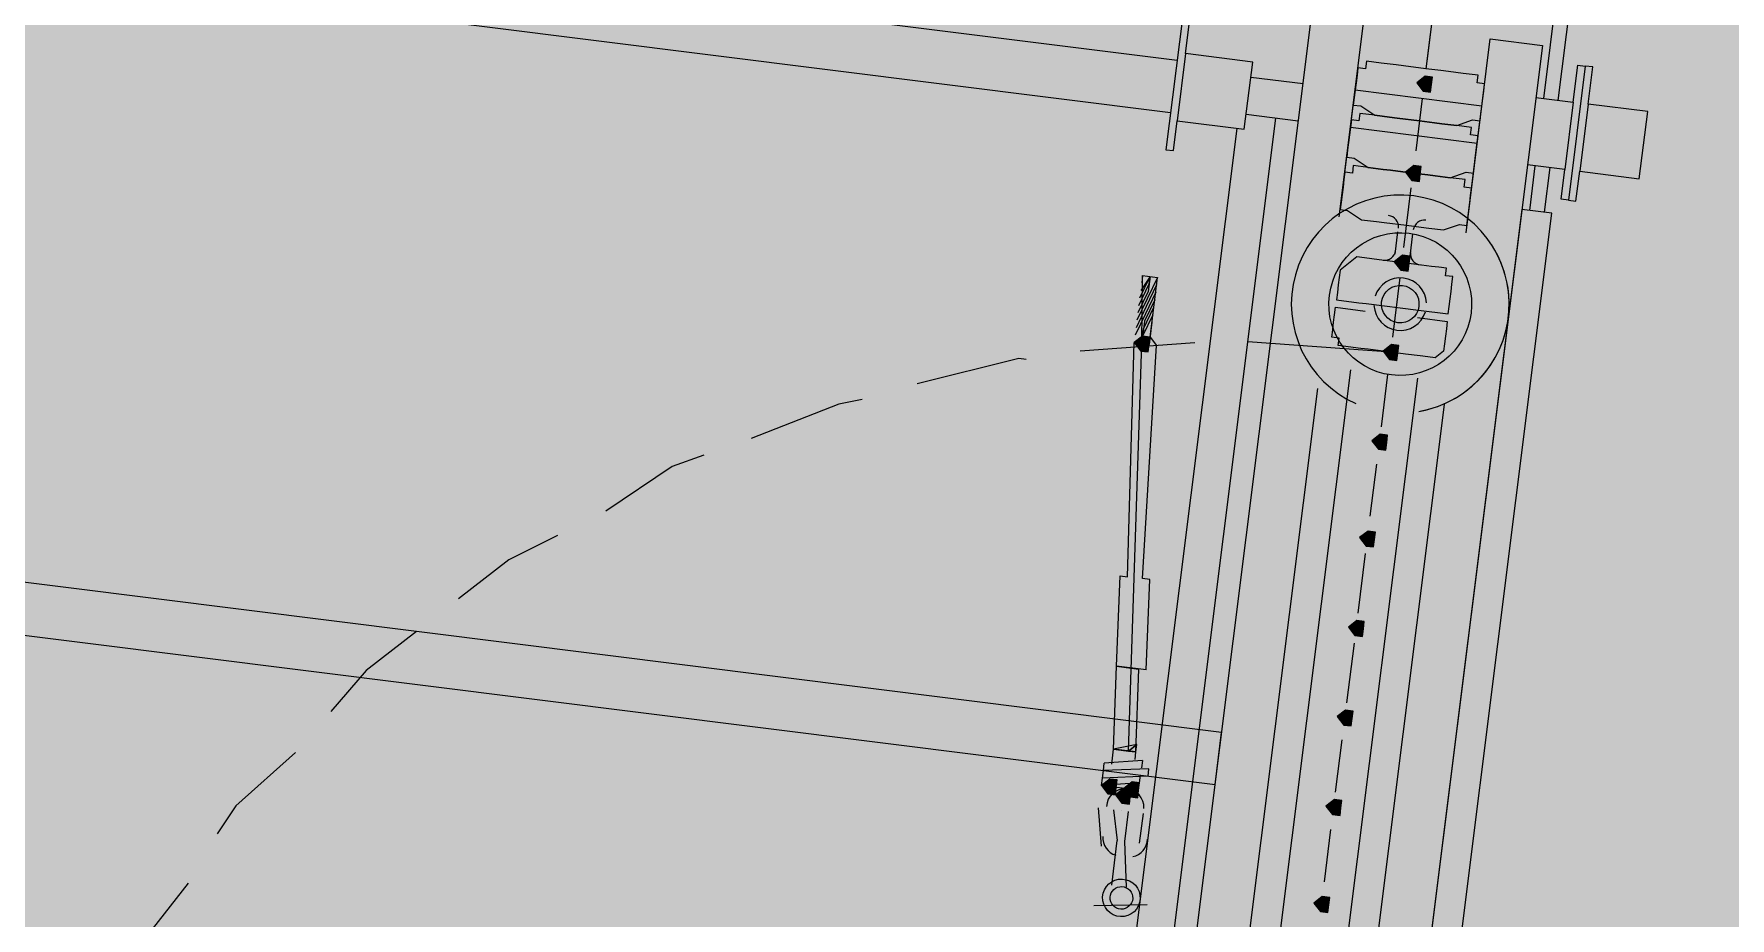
# Model space of a CAD drawing. Header units: metres. Extents: x -4 to 509425, y 7549 to 4732445.
# Drawn here: x 475989.499 to 475991.41, y 4719784.695 to 4719785.69 of the extents above; entities that cross this region are included whole.
import ezdxf

# ---------------------------------------------------------------- set-up
doc = ezdxf.new("R2010")
doc.units = ezdxf.units.M
doc.header["$LTSCALE"] = 0.01
doc.header["$MEASUREMENT"] = 0
doc.layers.get('0').update_dxf_attribs({"lineweight": 0})
doc.layers.add('_SUBESTACIÓN', color=1, linetype='Continuous')
doc.layers.add('SUBESTACION LA VID', color=253, linetype='Continuous')

# ---------------------------------------------------------------- blocks, each defined once
blk = doc.blocks.new('A$Cfff6051d')
at = {"layer": 'SUBESTACION LA VID', "transparency": 33554687}
h = blk.add_hatch(color=256, dxfattribs=at)
h.dxf.hatch_style = 2
h.paths.add_polyline_path([(475991.0736, 4719785.6334), (475991.0746, 4719785.6418), (475991.0662, 4719785.6429), (475991.0568, 4719785.6355), (475991.0641, 4719785.6261), (475991.0725, 4719785.625)])
h = blk.add_hatch(color=256, dxfattribs=at)
h.dxf.hatch_style = 2
h.paths.add_polyline_path([(475991.0609, 4719785.5326), (475991.062, 4719785.541), (475991.0536, 4719785.5421), (475991.0441, 4719785.5347), (475991.0515, 4719785.5253), (475991.0599, 4719785.5242)])
h = blk.add_hatch(color=256, dxfattribs=at)
h.dxf.hatch_style = 2
h.paths.add_polyline_path([(475991.0483, 4719785.4318), (475991.0493, 4719785.4402), (475991.0409, 4719785.4413), (475991.0315, 4719785.4339), (475991.0388, 4719785.4245), (475991.0472, 4719785.4234)])
h = blk.add_hatch(color=256, dxfattribs=at)
h.dxf.hatch_style = 2
h.paths.add_polyline_path([(475990.7553, 4719785.3406), (475990.7563, 4719785.349), (475990.7479, 4719785.35), (475990.7385, 4719785.3427), (475990.7458, 4719785.3332), (475990.7542, 4719785.3322)])
h = blk.add_hatch(color=256, dxfattribs=at)
h.dxf.hatch_style = 2
h.paths.add_polyline_path([(475990.7553, 4719785.3406), (475990.7563, 4719785.349), (475990.7479, 4719785.35), (475990.7385, 4719785.3427), (475990.7458, 4719785.3332), (475990.7542, 4719785.3322)])
h = blk.add_hatch(color=256, dxfattribs=at)
h.dxf.hatch_style = 2
h.paths.add_polyline_path([(475991.0357, 4719785.331), (475991.0367, 4719785.3394), (475991.0283, 4719785.3405), (475991.0189, 4719785.3331), (475991.0262, 4719785.3237), (475991.0346, 4719785.3226)])
h = blk.add_hatch(color=256, dxfattribs=at)
h.dxf.hatch_style = 2
h.paths.add_polyline_path([(475991.023, 4719785.2302), (475991.0241, 4719785.2386), (475991.0157, 4719785.2396), (475991.0062, 4719785.2323), (475991.0136, 4719785.2228), (475991.022, 4719785.2218)])
h = blk.add_hatch(color=256, dxfattribs=at)
h.dxf.hatch_style = 2
h.paths.add_polyline_path([(475991.0093, 4719785.121), (475991.0104, 4719785.1294), (475991.002, 4719785.1304), (475990.9925, 4719785.1231), (475990.9999, 4719785.1136), (475991.0083, 4719785.1126)])
h = blk.add_hatch(color=256, dxfattribs=at)
h.dxf.hatch_style = 2
h.paths.add_polyline_path([(475990.9967, 4719785.0202), (475990.9977, 4719785.0286), (475990.9893, 4719785.0296), (475990.9799, 4719785.0223), (475990.9872, 4719785.0128), (475990.9956, 4719785.0118)])
h = blk.add_hatch(color=256, dxfattribs=at)
h.dxf.hatch_style = 2
h.paths.add_polyline_path([(475990.984, 4719784.9194), (475990.9851, 4719784.9278), (475990.9767, 4719784.9288), (475990.9672, 4719784.9215), (475990.9746, 4719784.912), (475990.983, 4719784.911)])
h = blk.add_hatch(color=256, dxfattribs=at)
h.dxf.hatch_style = 2
h.paths.add_polyline_path([(475990.7183, 4719784.8418), (475990.7194, 4719784.8502), (475990.711, 4719784.8512), (475990.7015, 4719784.8439), (475990.7089, 4719784.8344), (475990.7173, 4719784.8334)])
h = blk.add_hatch(color=256, dxfattribs=at)
h.dxf.hatch_style = 2
h.paths.add_polyline_path([(475990.7341, 4719784.8313), (475990.7351, 4719784.8397), (475990.7267, 4719784.8407), (475990.7173, 4719784.8334), (475990.7246, 4719784.8239), (475990.733, 4719784.8229)])
h = blk.add_hatch(color=256, dxfattribs=at)
h.dxf.hatch_style = 2
h.paths.add_polyline_path([(475990.7435, 4719784.8386), (475990.7446, 4719784.847), (475990.7362, 4719784.8481), (475990.7267, 4719784.8407), (475990.7341, 4719784.8313), (475990.7425, 4719784.8302)])
h = blk.add_hatch(color=256, dxfattribs=at)
h.dxf.hatch_style = 2
h.paths.add_polyline_path([(475990.9714, 4719784.8186), (475990.9725, 4719784.827), (475990.9641, 4719784.828), (475990.9546, 4719784.8207), (475990.962, 4719784.8112), (475990.9704, 4719784.8102)])
h = blk.add_hatch(color=256, dxfattribs=at)
h.dxf.hatch_style = 2
h.paths.add_polyline_path([(475990.9577, 4719784.7094), (475990.9588, 4719784.7178), (475990.9504, 4719784.7188), (475990.9409, 4719784.7115), (475990.9483, 4719784.702), (475990.9567, 4719784.701)])
at = {"layer": 'SUBESTACION LA VID', "lineweight": 15}
for p, q in [((475991.3442, 4719787.8606), (475991.0673, 4719785.6513)), ((475987.62, 4719786.0579), (475990.7869, 4719785.6608)), ((475987.6126, 4719785.9991), (475990.7795, 4719785.602)), ((475991.0778, 4719785.7353), (475991.0683, 4719785.6597)), ((475990.4863, 4719782.1064), (475990.9381, 4719785.7101)), ((475991.1985, 4719785.6775), (475990.9858, 4719783.9806)), ((475990.7964, 4719785.6682), (475990.7869, 4719785.5926)), ((475990.8699, 4719785.6419), (475990.9287, 4719785.6345)), ((475990.9801, 4719785.5683), (475990.9885, 4719785.6355)), ((475991.1303, 4719785.6092), (475990.9875, 4719785.6271)), ((475990.8646, 4719785.5999), (475990.9234, 4719785.5925)), ((475991.0631, 4719785.6177), (475991.0557, 4719785.5589)), ((475991.1229, 4719785.5504), (475991.1313, 4719785.6176)), ((475991.2332, 4719785.6134), (475991.2237, 4719785.5378)), ((475991.25, 4719785.6113), (475991.2405, 4719785.5357)), ((475990.8541, 4719785.5841), (475990.6045, 4719783.5933)), ((475990.6465, 4719783.588), (475990.8982, 4719785.5957)), ((475991.125, 4719785.5672), (475990.9822, 4719785.5851)), ((475990.9727, 4719785.5095), (475990.9811, 4719785.5767)), ((475991.1155, 4719785.4916), (475991.1239, 4719785.5588)), ((475991.1901, 4719785.542), (475991.1838, 4719785.4916)), ((475991.2069, 4719785.5399), (475991.2006, 4719785.4895)), ((475991.0504, 4719785.5169), (475991.042, 4719785.4497)), ((475991.0325, 4719785.4423), (475991.0357, 4719785.4675)), ((475991.0493, 4719785.4402), (475991.0525, 4719785.4654)), ((475990.748, 4719785.4183), (475990.7469, 4719785.4099)), ((475990.748, 4719785.4183), (475990.7648, 4719785.4162)), ((475990.7563, 4719785.349), (475990.7648, 4719785.4162)), ((475991.0378, 4719785.4161), (475991.0294, 4719785.3489)), ((475990.9905, 4719785.3793), (475990.9989, 4719785.3783)), ((475990.9916, 4719785.3877), (475991, 4719785.3867)), ((475991, 4719785.3867), (475991.0588, 4719785.3793)), ((475990.7584, 4719785.3658), (475990.7553, 4719785.3406)), ((475990.7563, 4719785.349), (475990.7574, 4719785.3574)), ((475990.8067, 4719785.3426), (475990.6776, 4719785.3332)), ((475990.732, 4719784.8827), (475990.7469, 4719785.3416)), ((475991.0273, 4719785.3321), (475990.8666, 4719785.3437)), ((475990.9821, 4719785.3121), (475990.6272, 4719782.4812)), ((475991.0577, 4719785.3026), (475990.7028, 4719782.4717)), ((475991.0241, 4719785.3069), (475991.0167, 4719785.248)), ((475990.7831, 4719783.9975), (475990.9453, 4719785.2911)), ((475990.9259, 4719783.9796), (475991.0881, 4719785.2732)), ((475991.0115, 4719785.206), (475991.0041, 4719785.1472)), ((475990.9988, 4719785.1052), (475990.9904, 4719785.038)), ((475990.7184, 4719784.9783), (475990.7226, 4719785.0801)), ((475990.752, 4719784.9741), (475990.7562, 4719785.0759)), ((475990.9862, 4719785.0044), (475990.9778, 4719784.9372)), ((475990.7152, 4719784.8848), (475990.7184, 4719784.9783)), ((475990.752, 4719784.9741), (475990.7184, 4719784.9783)), ((475990.7436, 4719784.9751), (475990.7268, 4719784.9772)), ((475990.7404, 4719784.8817), (475990.7436, 4719784.9751)), ((475990.9725, 4719784.8952), (475990.9651, 4719784.8364)), ((475990.7131, 4719784.868), (475990.7152, 4719784.8848)), ((475990.7415, 4719784.8901), (475990.7152, 4719784.8848)), ((475990.7404, 4719784.8817), (475990.7152, 4719784.8848)), ((475990.7394, 4719784.8733), (475990.7404, 4719784.8817)), ((475990.7541, 4719784.8544), (475990.7026, 4719784.8523)), ((475990.7037, 4719784.8607), (475990.7047, 4719784.8691)), ((475990.7551, 4719784.8628), (475990.7037, 4719784.8607)), ((475990.7478, 4719784.8722), (475990.7047, 4719784.8691)), ((475990.7446, 4719784.847), (475990.7457, 4719784.8554)), ((475990.7478, 4719784.8722), (475990.7467, 4719784.8638)), ((475990.7541, 4719784.8544), (475990.7551, 4719784.8628)), ((475990.7446, 4719784.847), (475990.7015, 4719784.8439)), ((475990.7435, 4719784.8386), (475990.7099, 4719784.8428)), ((475990.7173, 4719784.8334), (475990.7183, 4719784.8418)), ((475990.7435, 4719784.8386), (475990.7446, 4719784.847)), ((475990.7015, 4719784.7756), (475990.6984, 4719784.8187)), ((475990.7152, 4719784.8166), (475990.7194, 4719784.7819)), ((475990.7236, 4719784.8155), (475990.7236, 4719784.8155)), ((475990.7278, 4719784.7809), (475990.732, 4719784.8145)), ((475990.7446, 4719784.7788), (475990.7488, 4719784.8124)), ((475990.7131, 4719784.7315), (475990.7194, 4719784.7819)), ((475990.7299, 4719784.7294), (475990.7278, 4719784.7809)), ((475990.9598, 4719784.7944), (475990.9525, 4719784.7356)), ((475990.753, 4719784.7095), (475990.6931, 4719784.7084))]:
    blk.add_line(p, q, dxfattribs=at)
for points in [[(475991.2164, 4719785.6155), (475991.2395, 4719785.8003), (475991.2227, 4719785.8024), (475991.1996, 4719785.6176)], [(475990.7827, 4719785.559), (475990.7869, 4719785.5926), (475990.8625, 4719785.5831), (475990.872, 4719785.6587), (475990.7964, 4719785.6682), (475990.8016, 4719785.7102), (475990.7932, 4719785.7112), (475990.7743, 4719785.56), (475990.7827, 4719785.559)], [(475990.9696, 4719785.4843), (475990.9969, 4719785.7027), (475990.9381, 4719785.7101)], [(475991.1124, 4719785.4664), (475991.1397, 4719785.6848), (475991.1985, 4719785.6775)], [(475991.0599, 4719785.5925), (475991.0767, 4719785.5904), (475991.0851, 4719785.5893), (475991.1019, 4719785.5872), (475991.1198, 4719785.5935), (475991.1282, 4719785.5924), (475991.1292, 4719785.6008), (475991.1303, 4719785.6092), (475991.1313, 4719785.6176), (475991.1324, 4719785.626), (475991.1334, 4719785.6344), (475991.125, 4719785.6355), (475991.1261, 4719785.6439), (475991.1093, 4719785.646), (475991.0925, 4719785.6481), (475991.0841, 4719785.6492), (475991.0673, 4719785.6513), (475991.0421, 4719785.6544), (475991.0337, 4719785.6555), (475991.0169, 4719785.6576), (475991.0001, 4719785.6597), (475990.999, 4719785.6513), (475990.9906, 4719785.6523), (475990.9896, 4719785.6439), (475990.9885, 4719785.6355), (475990.9875, 4719785.6271), (475990.9864, 4719785.6187), (475990.9853, 4719785.6103), (475990.9937, 4719785.6093), (475991.0095, 4719785.5988), (475991.0263, 4719785.5967), (475991.0347, 4719785.5956), (475991.0599, 4719785.5925)], [(475991.1912, 4719785.6187), (475991.2332, 4719785.6134), (475991.2384, 4719785.6554), (475991.2468, 4719785.6543), (475991.2279, 4719785.5031), (475991.2195, 4719785.5042), (475991.2237, 4719785.5378), (475991.1817, 4719785.5431)], [(475991.2363, 4719785.5021), (475991.2405, 4719785.5357), (475991.3077, 4719785.5273), (475991.3172, 4719785.6029), (475991.25, 4719785.6113), (475991.2552, 4719785.6533), (475991.2468, 4719785.6543), (475991.2279, 4719785.5031), (475991.2363, 4719785.5021)], [(475991.0525, 4719785.5337), (475991.0693, 4719785.5316), (475991.0777, 4719785.5305), (475991.0945, 4719785.5284), (475991.1124, 4719785.5347), (475991.1208, 4719785.5336), (475991.1218, 4719785.542), (475991.1229, 4719785.5504), (475991.1239, 4719785.5588), (475991.125, 4719785.5672), (475991.126, 4719785.5756), (475991.1176, 4719785.5767), (475991.1187, 4719785.5851), (475991.1019, 4719785.5872), (475991.0851, 4719785.5893), (475991.0767, 4719785.5904), (475991.0599, 4719785.5925), (475991.0347, 4719785.5956), (475991.0263, 4719785.5967), (475991.0095, 4719785.5988), (475990.9927, 4719785.6009), (475990.9916, 4719785.5925), (475990.9832, 4719785.5935), (475990.9822, 4719785.5851), (475990.9811, 4719785.5767), (475990.9801, 4719785.5683), (475990.979, 4719785.5599), (475990.978, 4719785.5515), (475990.9864, 4719785.5505), (475991.0021, 4719785.54), (475991.0189, 4719785.5379), (475991.0273, 4719785.5368), (475991.0525, 4719785.5337)], [(475991.0452, 4719785.4749), (475991.062, 4719785.4727), (475991.0704, 4719785.4717), (475991.0872, 4719785.4696), (475991.105, 4719785.4759), (475991.1134, 4719785.4748), (475991.1145, 4719785.4832), (475991.1155, 4719785.4916), (475991.1166, 4719785.5), (475991.1176, 4719785.5084), (475991.1187, 4719785.5168), (475991.1103, 4719785.5179), (475991.1113, 4719785.5263), (475991.0945, 4719785.5284), (475991.0777, 4719785.5305), (475991.0693, 4719785.5316), (475991.0525, 4719785.5337), (475991.0273, 4719785.5368), (475991.0189, 4719785.5379), (475991.0021, 4719785.54), (475990.9853, 4719785.5421), (475990.9843, 4719785.5337), (475990.9759, 4719785.5347), (475990.9748, 4719785.5263), (475990.9738, 4719785.5179), (475990.9727, 4719785.5095), (475990.9717, 4719785.5011), (475990.9706, 4719785.4927), (475990.979, 4719785.4917), (475990.9948, 4719785.4812), (475991.0116, 4719785.4791), (475991.02, 4719785.478), (475991.0452, 4719785.4749)], [(475991.0268, 4719784.0352), (475991.209, 4719785.4885), (475991.1754, 4719785.4927), (475990.9932, 4719784.0394)], [(475991.0588, 4719785.3793), (475991.0924, 4719785.3751), (475991.0934, 4719785.3835), (475991.0945, 4719785.3919), (475991.0955, 4719785.4003), (475991.0966, 4719785.4087), (475991.0976, 4719785.4171), (475991.0892, 4719785.4181), (475991.0903, 4719785.4265), (475991.0819, 4719785.4276), (475991.0735, 4719785.4286), (475991.0567, 4719785.4307), (475991.0147, 4719785.436), (475991.0063, 4719785.4371), (475990.9979, 4719785.4381), (475990.9895, 4719785.4392), (475990.98, 4719785.4318), (475990.9706, 4719785.4245), (475990.9695, 4719785.4161), (475990.9685, 4719785.4077), (475990.9674, 4719785.3993), (475990.9664, 4719785.3909), (475990.9916, 4719785.3877)], [(475990.7226, 4719785.0801), (475990.731, 4719785.0791), (475990.7385, 4719785.3427), (475990.7469, 4719785.3416), (475990.748, 4719785.4183)], [(475990.7648, 4719785.4162), (475990.7532, 4719785.392), (475990.7416, 4719785.3679)], [(475990.7437, 4719785.3847), (475990.7553, 4719785.4088), (475990.7564, 4719785.4172), (475990.7543, 4719785.4004), (475990.7427, 4719785.3763)], [(475990.7448, 4719785.3931), (475990.7564, 4719785.4172), (475990.7459, 4719785.4015)], [(475990.7627, 4719785.3994), (475990.7511, 4719785.3752), (475990.7395, 4719785.3511)], [(475990.7637, 4719785.4078), (475990.7521, 4719785.3836), (475990.7406, 4719785.3595)], [(475990.7616, 4719785.391), (475990.75, 4719785.3668), (475990.7469, 4719785.3416)], [(475990.7595, 4719785.3742), (475990.7479, 4719785.35), (475990.7469, 4719785.3416), (475990.749, 4719785.3584), (475990.7605, 4719785.3826)], [(475991.0577, 4719785.3709), (475991.0913, 4719785.3667), (475991.0903, 4719785.3583), (475991.0892, 4719785.3499), (475991.0882, 4719785.3415), (475991.0871, 4719785.3331), (475991.0777, 4719785.3257), (475991.0693, 4719785.3268), (475991.0609, 4719785.3278), (475991.0441, 4719785.3299), (475991.0021, 4719785.3352), (475990.9937, 4719785.3363), (475990.9852, 4719785.3373), (475990.9768, 4719785.3384), (475990.9684, 4719785.3394), (475990.9695, 4719785.3478), (475990.9611, 4719785.3489), (475990.9622, 4719785.3573), (475990.9632, 4719785.3657), (475990.9643, 4719785.3741), (475990.9653, 4719785.3825), (475990.9905, 4719785.3793)], [(475987.1241, 4719785.3692), (475987.1167, 4719785.3104), (475990.8297, 4719784.8449), (475990.837, 4719784.9037), (475987.1241, 4719785.3692)], [(475990.7553, 4719785.3406), (475990.7469, 4719785.3416), (475990.7553, 4719785.3406), (475990.7563, 4719785.349), (475990.7637, 4719785.3395)], [(475990.7562, 4719785.0759), (475990.7478, 4719785.077), (475990.7637, 4719785.3395)], [(475990.6167, 4719785.3238), (475990.6083, 4719785.3248), (475990.4938, 4719785.2965)], [(475990.4318, 4719785.2787), (475990.4056, 4719785.2735), (475990.3069, 4719785.2347)], [(475990.2533, 4719785.2158), (475990.2176, 4719785.2032), (475990.143, 4719785.1528)], [(475990.0884, 4719785.1255), (475990.0338, 4719785.0982), (475989.9771, 4719785.0542)], [(475989.9298, 4719785.0174), (475989.8731, 4719784.9733), (475989.8332, 4719784.9271)], [(475989.7932, 4719784.881), (475989.726, 4719784.8211), (475989.705, 4719784.7896)], [(475990.7015, 4719784.8439), (475990.7026, 4719784.8523), (475990.7037, 4719784.8607)], [(475989.6724, 4719784.734), (475989.6115, 4719784.6563), (475989.5999, 4719784.6322)]]:
    blk.add_lwpolyline(points, dxfattribs=at)
at = {"layer": 'SUBESTACION LA VID'}
for points in [[(475991.0736, 4719785.6334), (475991.0746, 4719785.6418), (475991.0662, 4719785.6429), (475991.0568, 4719785.6355), (475991.0641, 4719785.6261), (475991.0725, 4719785.625)], [(475991.0609, 4719785.5326), (475991.062, 4719785.541), (475991.0536, 4719785.5421), (475991.0441, 4719785.5347), (475991.0515, 4719785.5253), (475991.0599, 4719785.5242)], [(475991.0483, 4719785.4318), (475991.0493, 4719785.4402), (475991.0409, 4719785.4413), (475991.0315, 4719785.4339), (475991.0388, 4719785.4245), (475991.0472, 4719785.4234)], [(475990.7553, 4719785.3406), (475990.7563, 4719785.349), (475990.7479, 4719785.35), (475990.7385, 4719785.3427), (475990.7458, 4719785.3332), (475990.7542, 4719785.3322)], [(475990.7553, 4719785.3406), (475990.7563, 4719785.349), (475990.7479, 4719785.35), (475990.7385, 4719785.3427), (475990.7458, 4719785.3332), (475990.7542, 4719785.3322)], [(475991.0357, 4719785.331), (475991.0367, 4719785.3394), (475991.0283, 4719785.3405), (475991.0189, 4719785.3331), (475991.0262, 4719785.3237), (475991.0346, 4719785.3226)], [(475991.023, 4719785.2302), (475991.0241, 4719785.2386), (475991.0157, 4719785.2396), (475991.0062, 4719785.2323), (475991.0136, 4719785.2228), (475991.022, 4719785.2218)], [(475991.0093, 4719785.121), (475991.0104, 4719785.1294), (475991.002, 4719785.1304), (475990.9925, 4719785.1231), (475990.9999, 4719785.1136), (475991.0083, 4719785.1126)], [(475990.9967, 4719785.0202), (475990.9977, 4719785.0286), (475990.9893, 4719785.0296), (475990.9799, 4719785.0223), (475990.9872, 4719785.0128), (475990.9956, 4719785.0118)], [(475990.984, 4719784.9194), (475990.9851, 4719784.9278), (475990.9767, 4719784.9288), (475990.9672, 4719784.9215), (475990.9746, 4719784.912), (475990.983, 4719784.911)], [(475990.7183, 4719784.8418), (475990.7194, 4719784.8502), (475990.711, 4719784.8512), (475990.7015, 4719784.8439), (475990.7089, 4719784.8344), (475990.7173, 4719784.8334)], [(475990.7341, 4719784.8313), (475990.7351, 4719784.8397), (475990.7267, 4719784.8407), (475990.7173, 4719784.8334), (475990.7246, 4719784.8239), (475990.733, 4719784.8229)], [(475990.7435, 4719784.8386), (475990.7446, 4719784.847), (475990.7362, 4719784.8481), (475990.7267, 4719784.8407), (475990.7341, 4719784.8313), (475990.7425, 4719784.8302)], [(475990.9714, 4719784.8186), (475990.9725, 4719784.827), (475990.9641, 4719784.828), (475990.9546, 4719784.8207), (475990.962, 4719784.8112), (475990.9704, 4719784.8102)], [(475990.9577, 4719784.7094), (475990.9588, 4719784.7178), (475990.9504, 4719784.7188), (475990.9409, 4719784.7115), (475990.9483, 4719784.702), (475990.9567, 4719784.701)]]:
    blk.add_lwpolyline(points, close=True, dxfattribs=at)
at = {"layer": 'SUBESTACION LA VID', "lineweight": 0}
for points in [[(475991.0736, 4719785.6334), (475991.0746, 4719785.6418), (475991.0662, 4719785.6429), (475991.0568, 4719785.6355), (475991.0641, 4719785.6261), (475991.0725, 4719785.625)], [(475991.0609, 4719785.5326), (475991.062, 4719785.541), (475991.0536, 4719785.5421), (475991.0441, 4719785.5347), (475991.0515, 4719785.5253), (475991.0599, 4719785.5242)], [(475991.0483, 4719785.4318), (475991.0493, 4719785.4402), (475991.0409, 4719785.4413), (475991.0315, 4719785.4339), (475991.0388, 4719785.4245), (475991.0472, 4719785.4234)], [(475990.7553, 4719785.3406), (475990.7563, 4719785.349), (475990.7479, 4719785.35), (475990.7385, 4719785.3427), (475990.7458, 4719785.3332), (475990.7542, 4719785.3322)], [(475990.7553, 4719785.3406), (475990.7563, 4719785.349), (475990.7479, 4719785.35), (475990.7385, 4719785.3427), (475990.7458, 4719785.3332), (475990.7542, 4719785.3322)], [(475991.0357, 4719785.331), (475991.0367, 4719785.3394), (475991.0283, 4719785.3405), (475991.0189, 4719785.3331), (475991.0262, 4719785.3237), (475991.0346, 4719785.3226)], [(475991.023, 4719785.2302), (475991.0241, 4719785.2386), (475991.0157, 4719785.2396), (475991.0062, 4719785.2323), (475991.0136, 4719785.2228), (475991.022, 4719785.2218)], [(475991.0093, 4719785.121), (475991.0104, 4719785.1294), (475991.002, 4719785.1304), (475990.9925, 4719785.1231), (475990.9999, 4719785.1136), (475991.0083, 4719785.1126)], [(475990.9967, 4719785.0202), (475990.9977, 4719785.0286), (475990.9893, 4719785.0296), (475990.9799, 4719785.0223), (475990.9872, 4719785.0128), (475990.9956, 4719785.0118)], [(475990.984, 4719784.9194), (475990.9851, 4719784.9278), (475990.9767, 4719784.9288), (475990.9672, 4719784.9215), (475990.9746, 4719784.912), (475990.983, 4719784.911)], [(475990.7183, 4719784.8418), (475990.7194, 4719784.8502), (475990.711, 4719784.8512), (475990.7015, 4719784.8439), (475990.7089, 4719784.8344), (475990.7173, 4719784.8334)], [(475990.7341, 4719784.8313), (475990.7351, 4719784.8397), (475990.7267, 4719784.8407), (475990.7173, 4719784.8334), (475990.7246, 4719784.8239), (475990.733, 4719784.8229)], [(475990.7435, 4719784.8386), (475990.7446, 4719784.847), (475990.7362, 4719784.8481), (475990.7267, 4719784.8407), (475990.7341, 4719784.8313), (475990.7425, 4719784.8302)], [(475990.9714, 4719784.8186), (475990.9725, 4719784.827), (475990.9641, 4719784.828), (475990.9546, 4719784.8207), (475990.962, 4719784.8112), (475990.9704, 4719784.8102)], [(475990.9577, 4719784.7094), (475990.9588, 4719784.7178), (475990.9504, 4719784.7188), (475990.9409, 4719784.7115), (475990.9483, 4719784.702), (475990.9567, 4719784.701)]]:
    blk.add_lwpolyline(points, close=True, dxfattribs=at)
at = {"layer": 'SUBESTACION LA VID', "lineweight": 15}
for points, knots in [([(475991.0592, 4719785.2652), (475991.1191, 4719785.2755), (475991.1624, 4719785.3282), (475991.161, 4719785.389), (475991.1596, 4719785.4498), (475991.1139, 4719785.5004), (475991.0536, 4719785.5079), (475990.9932, 4719785.5155), (475990.9365, 4719785.4778), (475990.9201, 4719785.4192), (475990.9037, 4719785.3606), (475990.9327, 4719785.2989), (475990.9882, 4719785.2741)], [0, 0, 0, 0, 1, 1, 1, 2, 2, 2, 3, 3, 3, 4, 4, 4, 4]), ([(475991.1181, 4719785.3761), (475991.1236, 4719785.4202), (475991.0924, 4719785.4604), (475991.0483, 4719785.4659), (475991.0042, 4719785.4715), (475990.964, 4719785.4402), (475990.9585, 4719785.3961), (475990.953, 4719785.3521), (475990.9842, 4719785.3119), (475991.0283, 4719785.3063), (475991.0724, 4719785.3008), (475991.1126, 4719785.332), (475991.1181, 4719785.3761)], [0, 0, 0, 0, 1, 1, 1, 2, 2, 2, 3, 3, 3, 4, 4, 4, 4]), ([(475991.0592, 4719785.2652), (475991.0999, 4719785.2722), (475991.1344, 4719785.2993), (475991.1509, 4719785.3372), (475991.1674, 4719785.3751), (475991.1637, 4719785.4187), (475991.141, 4719785.4533)], [0, 0, 0, 0, 1, 1, 1, 2, 2, 2, 2]), ([(475991.0679, 4719785.3877), (475991.0671, 4719785.402), (475991.0562, 4719785.4137), (475991.042, 4719785.4155), (475991.0278, 4719785.4173), (475991.0143, 4719785.4086), (475991.01, 4719785.395)], [0, 0, 0, 0, 1, 1, 1, 2, 2, 2, 2]), ([(475991.0593, 4719785.3835), (475991.0608, 4719785.3951), (475991.0525, 4719785.4057), (475991.0409, 4719785.4071), (475991.0293, 4719785.4086), (475991.0188, 4719785.4004), (475991.0173, 4719785.3888), (475991.0158, 4719785.3772), (475991.0241, 4719785.3666), (475991.0357, 4719785.3651), (475991.0473, 4719785.3637), (475991.0578, 4719785.3719), (475991.0593, 4719785.3835)], [0, 0, 0, 0, 1, 1, 1, 2, 2, 2, 3, 3, 3, 4, 4, 4, 4]), ([(475991.0087, 4719785.3846), (475991.0095, 4719785.3702), (475991.0204, 4719785.3585), (475991.0346, 4719785.3567), (475991.0488, 4719785.3549), (475991.0623, 4719785.3636), (475991.0666, 4719785.3773)], [0, 0, 0, 0, 1, 1, 1, 2, 2, 2, 2]), ([(475990.7251, 4719784.7385), (475990.7135, 4719784.7391), (475990.7035, 4719784.7301), (475990.7029, 4719784.7184), (475990.7024, 4719784.7067), (475990.7113, 4719784.6968), (475990.723, 4719784.6962), (475990.7347, 4719784.6956), (475990.7446, 4719784.7046), (475990.7452, 4719784.7163), (475990.7458, 4719784.728), (475990.7368, 4719784.7379), (475990.7251, 4719784.7385)], [0, 0, 0, 0, 1, 1, 1, 2, 2, 2, 3, 3, 3, 4, 4, 4, 4]), ([(475990.7247, 4719784.73), (475990.7177, 4719784.7304), (475990.7117, 4719784.725), (475990.7114, 4719784.718), (475990.711, 4719784.711), (475990.7164, 4719784.705), (475990.7234, 4719784.7047), (475990.7304, 4719784.7043), (475990.7364, 4719784.7097), (475990.7368, 4719784.7167), (475990.7371, 4719784.7237), (475990.7317, 4719784.7297), (475990.7247, 4719784.73)], [0, 0, 0, 0, 1, 1, 1, 2, 2, 2, 3, 3, 3, 4, 4, 4, 4])]:
    blk.add_open_spline(points, degree=3, knots=knots, dxfattribs=at)
for points in [[(475991.0362, 4719785.4717), (475991.0371, 4719785.4787), (475991.0322, 4719785.485), (475991.0252, 4719785.4859)], [(475991.0672, 4719785.4806), (475991.0603, 4719785.4815), (475991.0539, 4719785.4766), (475991.053, 4719785.4696)], [(475991.0189, 4719785.4355), (475991.0258, 4719785.4346), (475991.0322, 4719785.4396), (475991.0331, 4719785.4465)], [(475991.0499, 4719785.4444), (475991.049, 4719785.4374), (475991.0539, 4719785.4311), (475991.0609, 4719785.4302)], [(475990.7294, 4719784.8403), (475990.7177, 4719784.8409), (475990.7078, 4719784.8319), (475990.7072, 4719784.8202)], [(475990.7495, 4719784.8181), (475990.75, 4719784.8298), (475990.741, 4719784.8397), (475990.7294, 4719784.8403)], [(475990.703, 4719784.7866), (475990.7025, 4719784.777), (475990.7086, 4719784.7683), (475990.7178, 4719784.7654)], [(475990.7368, 4719784.7638), (475990.7462, 4719784.7657), (475990.7532, 4719784.7738), (475990.7536, 4719784.7835)]]:
    blk.add_open_spline(points, degree=3, dxfattribs=at)
at = {"layer": 'SUBESTACION LA VID'}
for points, knots in [([(475990.7352, 4719784.9762), (475990.7352, 4719784.9762), (475990.7268, 4719784.9772), (475990.7268, 4719784.9772), (475990.7268, 4719784.9772), (475990.7184, 4719784.9783), (475990.7184, 4719784.9783), (475990.7184, 4719784.9783), (475990.7352, 4719784.9762), (475990.7352, 4719784.9762)], [0, 0, 0, 0, 1, 1, 1, 2, 2, 2, 3, 3, 3, 3]), ([(475990.7352, 4719784.9762), (475990.7352, 4719784.9762), (475990.7352, 4719784.9762), (475990.7352, 4719784.9762), (475990.7352, 4719784.9762), (475990.7268, 4719784.9772), (475990.7268, 4719784.9772), (475990.7268, 4719784.9772), (475990.7352, 4719784.9762), (475990.7352, 4719784.9762)], [0, 0, 0, 0, 1, 1, 1, 2, 2, 2, 3, 3, 3, 3]), ([(475990.7352, 4719784.9762), (475990.7352, 4719784.9762), (475990.7436, 4719784.9751), (475990.7436, 4719784.9751), (475990.7436, 4719784.9751), (475990.7352, 4719784.9762), (475990.7352, 4719784.9762)], [0, 0, 0, 0, 1, 1, 1, 2, 2, 2, 2]), ([(475990.7436, 4719784.9751), (475990.7436, 4719784.9751), (475990.7436, 4719784.9751), (475990.7436, 4719784.9751), (475990.7436, 4719784.9751), (475990.7352, 4719784.9762), (475990.7352, 4719784.9762), (475990.7352, 4719784.9762), (475990.7436, 4719784.9751), (475990.7436, 4719784.9751)], [0, 0, 0, 0, 1, 1, 1, 2, 2, 2, 3, 3, 3, 3]), ([(475990.7152, 4719784.8848), (475990.7152, 4719784.8848), (475990.732, 4719784.8827), (475990.732, 4719784.8827), (475990.732, 4719784.8827), (475990.7152, 4719784.8848), (475990.7152, 4719784.8848)], [0, 0, 0, 0, 1, 1, 1, 2, 2, 2, 2]), ([(475990.732, 4719784.8827), (475990.732, 4719784.8827), (475990.732, 4719784.8827), (475990.732, 4719784.8827), (475990.732, 4719784.8827), (475990.7152, 4719784.8848), (475990.7152, 4719784.8848), (475990.7152, 4719784.8848), (475990.732, 4719784.8827), (475990.732, 4719784.8827)], [0, 0, 0, 0, 1, 1, 1, 2, 2, 2, 3, 3, 3, 3]), ([(475990.7415, 4719784.8901), (475990.7415, 4719784.8901), (475990.732, 4719784.8827), (475990.732, 4719784.8827), (475990.732, 4719784.8827), (475990.7415, 4719784.8901), (475990.7415, 4719784.8901)], [0, 0, 0, 0, 1, 1, 1, 2, 2, 2, 2]), ([(475990.732, 4719784.8827), (475990.732, 4719784.8827), (475990.7415, 4719784.8901), (475990.7415, 4719784.8901), (475990.7415, 4719784.8901), (475990.7404, 4719784.8817), (475990.7404, 4719784.8817), (475990.7404, 4719784.8817), (475990.732, 4719784.8827), (475990.732, 4719784.8827)], [0, 0, 0, 0, 1, 1, 1, 2, 2, 2, 3, 3, 3, 3])]:
    blk.add_open_spline(points, degree=3, knots=knots, dxfattribs=at)
at = {"layer": 'SUBESTACION LA VID', "lineweight": 0}
for points, knots in [([(475990.7352, 4719784.9762), (475990.7352, 4719784.9762), (475990.7268, 4719784.9772), (475990.7268, 4719784.9772), (475990.7268, 4719784.9772), (475990.7184, 4719784.9783), (475990.7184, 4719784.9783), (475990.7184, 4719784.9783), (475990.7352, 4719784.9762), (475990.7352, 4719784.9762)], [0, 0, 0, 0, 1, 1, 1, 2, 2, 2, 3, 3, 3, 3]), ([(475990.7352, 4719784.9762), (475990.7352, 4719784.9762), (475990.7352, 4719784.9762), (475990.7352, 4719784.9762), (475990.7352, 4719784.9762), (475990.7268, 4719784.9772), (475990.7268, 4719784.9772), (475990.7268, 4719784.9772), (475990.7352, 4719784.9762), (475990.7352, 4719784.9762)], [0, 0, 0, 0, 1, 1, 1, 2, 2, 2, 3, 3, 3, 3]), ([(475990.7352, 4719784.9762), (475990.7352, 4719784.9762), (475990.7436, 4719784.9751), (475990.7436, 4719784.9751), (475990.7436, 4719784.9751), (475990.7352, 4719784.9762), (475990.7352, 4719784.9762)], [0, 0, 0, 0, 1, 1, 1, 2, 2, 2, 2]), ([(475990.7436, 4719784.9751), (475990.7436, 4719784.9751), (475990.7436, 4719784.9751), (475990.7436, 4719784.9751), (475990.7436, 4719784.9751), (475990.7352, 4719784.9762), (475990.7352, 4719784.9762), (475990.7352, 4719784.9762), (475990.7436, 4719784.9751), (475990.7436, 4719784.9751)], [0, 0, 0, 0, 1, 1, 1, 2, 2, 2, 3, 3, 3, 3]), ([(475990.7152, 4719784.8848), (475990.7152, 4719784.8848), (475990.732, 4719784.8827), (475990.732, 4719784.8827), (475990.732, 4719784.8827), (475990.7152, 4719784.8848), (475990.7152, 4719784.8848)], [0, 0, 0, 0, 1, 1, 1, 2, 2, 2, 2]), ([(475990.732, 4719784.8827), (475990.732, 4719784.8827), (475990.732, 4719784.8827), (475990.732, 4719784.8827), (475990.732, 4719784.8827), (475990.7152, 4719784.8848), (475990.7152, 4719784.8848), (475990.7152, 4719784.8848), (475990.732, 4719784.8827), (475990.732, 4719784.8827)], [0, 0, 0, 0, 1, 1, 1, 2, 2, 2, 3, 3, 3, 3]), ([(475990.7415, 4719784.8901), (475990.7415, 4719784.8901), (475990.732, 4719784.8827), (475990.732, 4719784.8827), (475990.732, 4719784.8827), (475990.7415, 4719784.8901), (475990.7415, 4719784.8901)], [0, 0, 0, 0, 1, 1, 1, 2, 2, 2, 2]), ([(475990.732, 4719784.8827), (475990.732, 4719784.8827), (475990.7415, 4719784.8901), (475990.7415, 4719784.8901), (475990.7415, 4719784.8901), (475990.7404, 4719784.8817), (475990.7404, 4719784.8817), (475990.7404, 4719784.8817), (475990.732, 4719784.8827), (475990.732, 4719784.8827)], [0, 0, 0, 0, 1, 1, 1, 2, 2, 2, 3, 3, 3, 3])]:
    blk.add_open_spline(points, degree=3, knots=knots, dxfattribs=at)

msp = doc.modelspace()

# ---------------------------------------------------------------- hatches: boundary and pattern name
at = {"layer": '_SUBESTACIÓN', "transparency": 33554559}
h = msp.add_hatch(color=1, dxfattribs=at)
h.dxf.hatch_style = 1
h.paths.add_polyline_path([(475968.6399, 4719805.825), (476089.9386, 4719790.615), (476078.1686, 4719696.74), (475956.8686, 4719711.9502)])

# ---------------------------------------------------------------- block references
at = {"linetype": 'Continuous'}
msp.add_blockref('A$Cfff6051d', (0, 0), dxfattribs=at)

doc.saveas('drawing.dxf')
